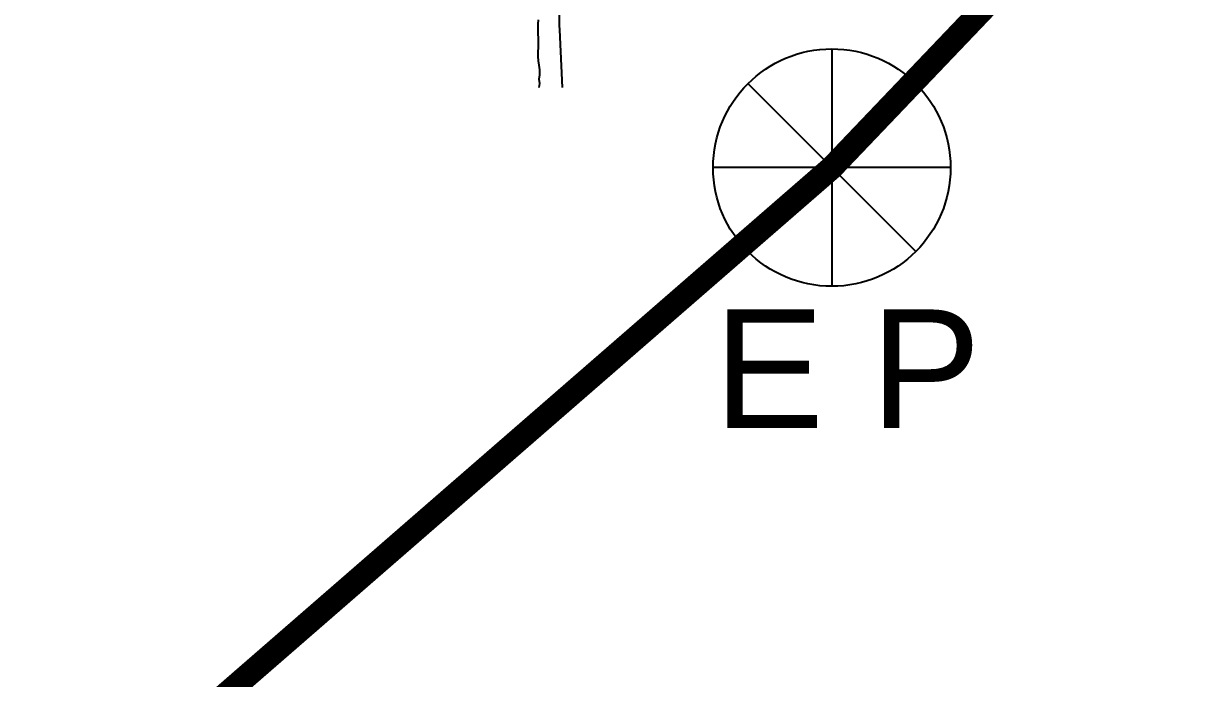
# Model space of a CAD drawing. Header units: inches. Extents: x 350994 to 353538, y 1581369 to 1583842.
# Drawn here: x 351224.51 to 351229.463, y 1582982.12 to 1582984.879 of the extents above; entities that cross this region are included whole.
import ezdxf

# ---------------------------------------------------------------- set-up
doc = ezdxf.new("R2010")
doc.units = ezdxf.units.IN
doc.header["$MEASUREMENT"] = 0
doc.linetypes.add('1', pattern=[0])
for name, color, linetype in [('EP TF', 5, 'Continuous'), ("ROAD'S", 1, '1'), ('TREE', 81, '1')]:
    doc.layers.add(name, color=color, linetype=linetype)
doc.styles.get("Standard").update_dxf_attribs({"font": 'arial.ttf'})

# ---------------------------------------------------------------- blocks, each defined once
blk = doc.blocks.new('EP')
at = {"color": 220}
for points in [[(0, 12.5), (0, -12.5)], [(-8.84, 8.84), (8.84, -8.84)], [(-8.84, -8.84), (8.84, 8.84)], [(12.5, 0), (-12.5, 0)]]:
    blk.add_lwpolyline(points, dxfattribs=at)
blk.add_circle((0, 0), 12.5, dxfattribs=at)
blk.add_text('E P', height=12.5, dxfattribs=at).set_placement((-12.44, -27.44))
blk = doc.blocks.new('TREE_4')
at = {"color": 94}
for points in [[(-2.9, -31.8), (0, 0), (-2.9, 31.8), (0.1, 63.6), (0.1, 101.2), (-2.8, 135.9), (-8.5, 167.7), (-11.4, 202.4), (-11.3, 237.1), (-8.4, 268.9), (-8.4, 338.3), (-11.2, 370.1), (-11.2, 442.4), (-8.2, 474.2)], [(145.3, 809.4), (145, 433.6), (147.8, 401.8), (167.8, -30.6)]]:
    blk.add_lwpolyline(points, dxfattribs=at)

msp = doc.modelspace()

# ---------------------------------------------------------------- linework, layer by layer
at = {"layer": "ROAD'S", "lineweight": 5, "const_width": 0.1}
msp.add_lwpolyline([(351317.4871, 1583228.5026), (351313.1022, 1583226.1429), (351310.1055, 1583221.3576), (351294.0496, 1583162.9198), (351273.8024, 1583085.9251), (351258.3686, 1583027.8719), (351254.4204, 1583019.4647), (351250.1705, 1583012.0376), (351241.9446, 1583000.4032), (351234.518, 1582991.1913), (351227.9147, 1582984.2722), (351223.8151, 1582980.7082), (351216.0749, 1582974.7677), (351205.729, 1582968.0539), (351195.1609, 1582963.4015), (351186.7031, 1582961.4753), (351180.0283, 1582961.0081), (351164.4301, 1582964.1734), (351151.0211, 1582970.189), (351133.8071, 1582982.7568), (351124.847, 1582989.5379), (351104.2439, 1583004.2965), (351093.6912, 1583010.1622)], dxfattribs=at)

# ---------------------------------------------------------------- block references
at = {"layer": 'EP TF', "lineweight": 5, "xscale": 0.03999999997904524, "yscale": 0.0400000000372529, "zscale": 0.04000000000000625}
msp.add_blockref('EP', (351227.9147, 1582984.2722, 115.7671), dxfattribs=at)
at = {"layer": 'TREE', "lineweight": 5, "xscale": 0.0005632341344607994, "yscale": 0.0005632341490127146, "zscale": 0.0005632341444477617}
msp.add_blockref('TREE_4', (351226.6842, 1582984.6269), dxfattribs=at)

doc.saveas('drawing.dxf')
